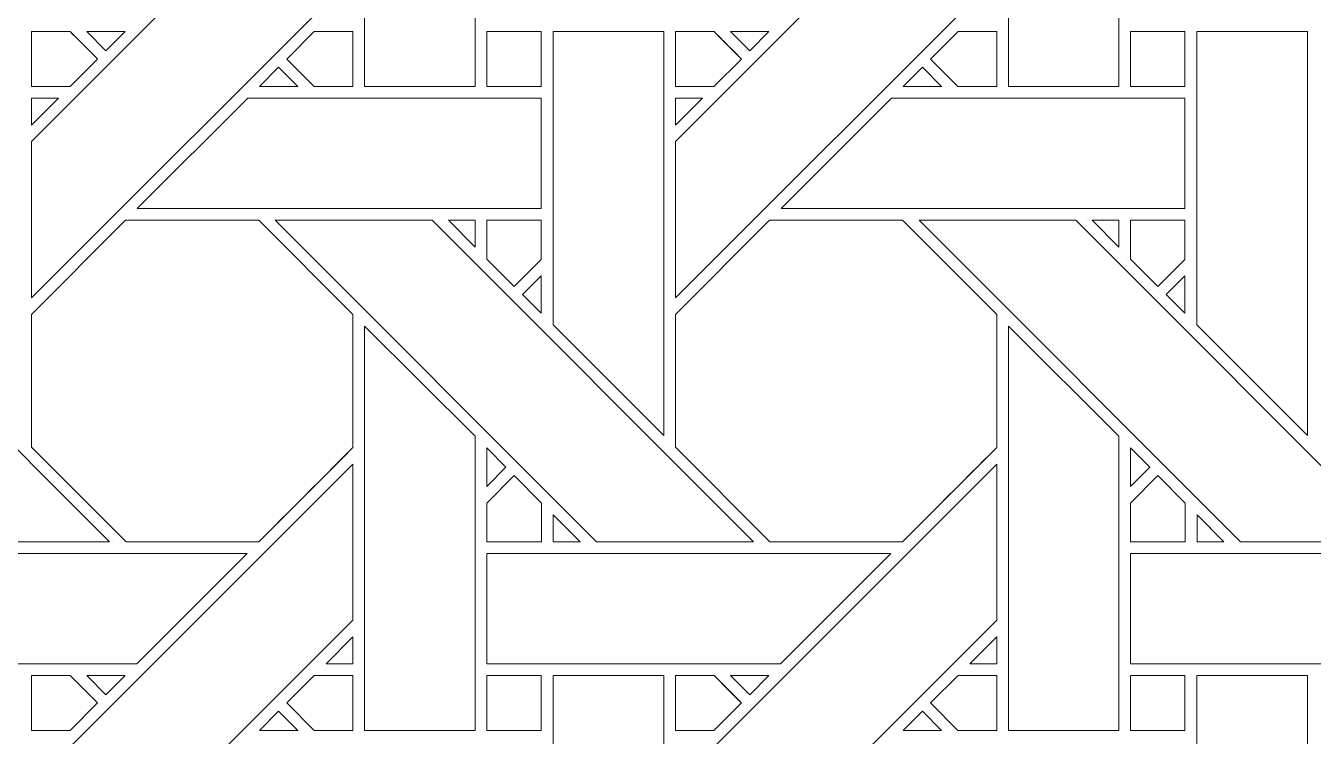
# Model space of a CAD drawing. Header units: inches. Extents: x 2.4 to 22.4, y -0.9 to 19.1.
# Drawn here: x 7.868 to 9.766, y 8.097 to 9.144 of the extents above; entities that cross this region are included whole.
import ezdxf

# ---------------------------------------------------------------- set-up
doc = ezdxf.new("R2010")
doc.units = ezdxf.units.IN
doc.header["$MEASUREMENT"] = 0
doc.layers.add('Design', color=7, linetype='Continuous', lineweight=0)

msp = doc.modelspace()

# ---------------------------------------------------------------- linework, layer by layer
at = {"layer": 'Design'}
for points, knots in [([(12.3829, 19.0948), (6.86, 19.0948), (2.3829, 14.6176), (2.3829, 9.0948), (2.3829, 3.5719), (6.86, -0.9052), (12.3829, -0.9052), (17.9057, -0.9052), (22.3829, 3.5719), (22.3829, 9.0948), (22.3829, 14.6176), (17.9057, 19.0948), (12.3829, 19.0948)], [0, 0, 0, 0, 1, 1, 1, 2, 2, 2, 3, 3, 3, 4, 4, 4, 4]), ([(12.3829, 17.972), (7.4801, 17.972), (3.5056, 13.9975), (3.5056, 9.0948), (3.5056, 4.192), (7.4801, 0.2175), (12.3829, 0.2175), (17.2856, 0.2175), (21.2601, 4.192), (21.2601, 9.0948), (21.2601, 13.9975), (17.2856, 17.972), (12.3829, 17.972)], [0, 0, 0, 0, 1, 1, 1, 2, 2, 2, 3, 3, 3, 4, 4, 4, 4]), ([(8.5303, 9.4881), (8.5303, 9.4881), (8.5303, 9.0544), (8.5303, 9.0544), (8.5303, 9.0544), (8.3676, 9.0544), (8.3676, 9.0544), (8.3676, 9.0544), (8.3676, 9.6502), (8.3676, 9.6502), (8.3676, 9.6502), (8.5303, 9.4881), (8.5303, 9.4881)], [0, 0, 0, 0, 1, 1, 1, 2, 2, 2, 3, 3, 3, 4, 4, 4, 4]), ([(9.4791, 9.4881), (9.4791, 9.4881), (9.4791, 9.0544), (9.4791, 9.0544), (9.4791, 9.0544), (9.3163, 9.0544), (9.3163, 9.0544), (9.3163, 9.0544), (9.3163, 9.6502), (9.3163, 9.6502), (9.3163, 9.6502), (9.4791, 9.4881), (9.4791, 9.4881)], [0, 0, 0, 0, 1, 1, 1, 2, 2, 2, 3, 3, 3, 4, 4, 4, 4]), ([(7.8768, 8.9731), (7.8768, 8.9731), (8.3504, 9.4467), (8.3504, 9.4467), (8.3504, 9.4467), (8.3504, 9.2166), (8.3504, 9.2166), (8.3504, 9.2166), (7.8768, 8.743), (7.8768, 8.743), (7.8768, 8.743), (7.8768, 8.9731), (7.8768, 8.9731)], [0, 0, 0, 0, 1, 1, 1, 2, 2, 2, 3, 3, 3, 4, 4, 4, 4]), ([(8.8255, 8.9731), (8.8255, 8.9731), (9.2992, 9.4467), (9.2992, 9.4467), (9.2992, 9.4467), (9.2992, 9.2166), (9.2992, 9.2166), (9.2992, 9.2166), (8.8255, 8.743), (8.8255, 8.743), (8.8255, 8.743), (8.8255, 8.9731), (8.8255, 8.9731)], [0, 0, 0, 0, 1, 1, 1, 2, 2, 2, 3, 3, 3, 4, 4, 4, 4]), ([(7.8767, 9.0544), (7.8767, 9.0544), (7.8767, 9.1352), (7.8767, 9.1352), (7.8767, 9.1352), (7.9338, 9.1352), (7.9338, 9.1352), (7.9389, 9.1301), (7.9697, 9.0993), (7.9741, 9.0948), (7.9741, 9.0948), (7.9337, 9.0544), (7.9337, 9.0544), (7.9337, 9.0544), (7.8767, 9.0544), (7.8767, 9.0544)], [0, 0, 0, 0, 1, 1, 1, 2, 2, 2, 3, 3, 3, 4, 4, 4, 5, 5, 5, 5]), ([(7.9583, 9.1107), (7.9643, 9.1047), (7.97, 9.099), (7.9741, 9.0948), (7.9741, 9.0948), (7.9337, 9.0544), (7.9337, 9.0544), (7.9337, 9.0544), (7.8767, 9.0544), (7.8767, 9.0544), (7.8767, 9.0544), (7.8767, 9.1352), (7.8767, 9.1352), (7.8767, 9.1352), (7.9338, 9.1352), (7.9338, 9.1352), (7.9338, 9.1352), (7.9583, 9.1107), (7.9583, 9.1107)], [0, 0, 0, 0, 1, 1, 1, 2, 2, 2, 3, 3, 3, 4, 4, 4, 5, 5, 5, 6, 6, 6, 6]), ([(7.9582, 9.1352), (7.9582, 9.1352), (8.0146, 9.1352), (8.0146, 9.1352), (8.0146, 9.1352), (7.9864, 9.107), (7.9864, 9.107), (7.9864, 9.107), (7.9582, 9.1352), (7.9582, 9.1352)], [0, 0, 0, 0, 1, 1, 1, 2, 2, 2, 3, 3, 3, 3]), ([(8.2933, 9.0544), (8.2933, 9.0544), (8.2529, 9.0948), (8.2529, 9.0948), (8.2529, 9.0948), (8.2934, 9.1352), (8.2934, 9.1352), (8.2934, 9.1352), (8.3504, 9.1352), (8.3504, 9.1352), (8.3504, 9.1352), (8.3504, 9.0544), (8.3504, 9.0544), (8.3504, 9.0544), (8.2933, 9.0544), (8.2933, 9.0544)], [0, 0, 0, 0, 1, 1, 1, 2, 2, 2, 3, 3, 3, 4, 4, 4, 5, 5, 5, 5]), ([(8.2529, 9.0948), (8.2529, 9.0948), (8.2934, 9.1352), (8.2934, 9.1352), (8.2934, 9.1352), (8.3504, 9.1352), (8.3504, 9.1352), (8.3504, 9.1352), (8.3504, 9.0544), (8.3504, 9.0544), (8.3504, 9.0544), (8.2933, 9.0544), (8.2933, 9.0544), (8.2933, 9.0544), (8.2529, 9.0948), (8.2529, 9.0948)], [0, 0, 0, 0, 1, 1, 1, 2, 2, 2, 3, 3, 3, 4, 4, 4, 5, 5, 5, 5]), ([(8.5476, 9.0544), (8.5476, 9.0544), (8.5476, 9.1352), (8.5476, 9.1352), (8.5476, 9.1352), (8.6278, 9.1352), (8.6278, 9.1352), (8.6278, 9.1352), (8.6278, 9.0544), (8.6278, 9.0544), (8.6278, 9.0544), (8.5476, 9.0544), (8.5476, 9.0544)], [0, 0, 0, 0, 1, 1, 1, 2, 2, 2, 3, 3, 3, 4, 4, 4, 4]), ([(8.5476, 9.1352), (8.5476, 9.1352), (8.6278, 9.1352), (8.6278, 9.1352), (8.6278, 9.1352), (8.6278, 9.0544), (8.6278, 9.0544), (8.6278, 9.0544), (8.5476, 9.0544), (8.5476, 9.0544), (8.5476, 9.0544), (8.5476, 9.1352), (8.5476, 9.1352)], [0, 0, 0, 0, 1, 1, 1, 2, 2, 2, 3, 3, 3, 4, 4, 4, 4]), ([(8.8083, 9.1352), (8.8083, 9.1352), (8.8083, 8.5401), (8.8083, 8.5401), (8.8083, 8.5401), (8.6454, 8.703), (8.6454, 8.703), (8.6454, 8.703), (8.6454, 9.1352), (8.6454, 9.1352), (8.6454, 9.1352), (8.8083, 9.1352), (8.8083, 9.1352)], [0, 0, 0, 0, 1, 1, 1, 2, 2, 2, 3, 3, 3, 4, 4, 4, 4]), ([(8.8825, 9.1352), (8.8877, 9.1301), (8.9184, 9.0993), (8.9229, 9.0948), (8.9229, 9.0948), (8.8824, 9.0544), (8.8824, 9.0544), (8.8824, 9.0544), (8.8255, 9.0544), (8.8255, 9.0544), (8.8255, 9.0544), (8.8255, 9.1352), (8.8255, 9.1352), (8.8255, 9.1352), (8.8825, 9.1352), (8.8825, 9.1352)], [0, 0, 0, 0, 1, 1, 1, 2, 2, 2, 3, 3, 3, 4, 4, 4, 5, 5, 5, 5]), ([(8.9073, 9.1105), (8.9073, 9.1105), (8.9229, 9.0948), (8.9229, 9.0948), (8.9229, 9.0948), (8.8824, 9.0544), (8.8824, 9.0544), (8.8824, 9.0544), (8.8255, 9.0544), (8.8255, 9.0544), (8.8255, 9.0544), (8.8255, 9.1352), (8.8255, 9.1352), (8.8255, 9.1352), (8.8825, 9.1352), (8.8825, 9.1352), (8.8879, 9.1298), (8.8979, 9.1198), (8.9073, 9.1105)], [0, 0, 0, 0, 1, 1, 1, 2, 2, 2, 3, 3, 3, 4, 4, 4, 5, 5, 5, 6, 6, 6, 6]), ([(8.9069, 9.1352), (8.9069, 9.1352), (8.9634, 9.1352), (8.9634, 9.1352), (8.9634, 9.1352), (8.9351, 9.107), (8.9351, 9.107), (8.9351, 9.107), (8.9069, 9.1352), (8.9069, 9.1352)], [0, 0, 0, 0, 1, 1, 1, 2, 2, 2, 3, 3, 3, 3]), ([(9.242, 9.0544), (9.242, 9.0544), (9.2017, 9.0948), (9.2017, 9.0948), (9.2017, 9.0948), (9.2421, 9.1352), (9.2421, 9.1352), (9.2421, 9.1352), (9.2991, 9.1352), (9.2991, 9.1352), (9.2991, 9.1352), (9.2991, 9.0544), (9.2991, 9.0544), (9.2991, 9.0544), (9.242, 9.0544), (9.242, 9.0544)], [0, 0, 0, 0, 1, 1, 1, 2, 2, 2, 3, 3, 3, 4, 4, 4, 5, 5, 5, 5]), ([(9.2017, 9.0948), (9.2017, 9.0948), (9.2421, 9.1352), (9.2421, 9.1352), (9.2421, 9.1352), (9.2991, 9.1352), (9.2991, 9.1352), (9.2991, 9.1352), (9.2991, 9.0544), (9.2991, 9.0544), (9.2991, 9.0544), (9.242, 9.0544), (9.242, 9.0544), (9.242, 9.0544), (9.2017, 9.0948), (9.2017, 9.0948)], [0, 0, 0, 0, 1, 1, 1, 2, 2, 2, 3, 3, 3, 4, 4, 4, 5, 5, 5, 5]), ([(9.4963, 9.0544), (9.4963, 9.0544), (9.4963, 9.1352), (9.4963, 9.1352), (9.4963, 9.1352), (9.5766, 9.1352), (9.5766, 9.1352), (9.5766, 9.1352), (9.5766, 9.0544), (9.5766, 9.0544), (9.5766, 9.0544), (9.4963, 9.0544), (9.4963, 9.0544)], [0, 0, 0, 0, 1, 1, 1, 2, 2, 2, 3, 3, 3, 4, 4, 4, 4]), ([(9.5766, 9.1352), (9.5766, 9.1352), (9.5766, 9.0544), (9.5766, 9.0544), (9.5766, 9.0544), (9.4963, 9.0544), (9.4963, 9.0544), (9.4963, 9.0544), (9.4963, 9.1352), (9.4963, 9.1352), (9.4963, 9.1352), (9.5766, 9.1352), (9.5766, 9.1352)], [0, 0, 0, 0, 1, 1, 1, 2, 2, 2, 3, 3, 3, 4, 4, 4, 4]), ([(9.7571, 9.1352), (9.7571, 9.1352), (9.7571, 8.5401), (9.7571, 8.5401), (9.7571, 8.5401), (9.5942, 8.703), (9.5942, 8.703), (9.5942, 8.703), (9.5942, 9.1352), (9.5942, 9.1352), (9.5942, 9.1352), (9.7571, 9.1352), (9.7571, 9.1352)], [0, 0, 0, 0, 1, 1, 1, 2, 2, 2, 3, 3, 3, 4, 4, 4, 4]), ([(8.2691, 9.0544), (8.2691, 9.0544), (8.2126, 9.0544), (8.2126, 9.0544), (8.2126, 9.0544), (8.2408, 9.0827), (8.2408, 9.0827), (8.2408, 9.0827), (8.2691, 9.0544), (8.2691, 9.0544)], [0, 0, 0, 0, 1, 1, 1, 2, 2, 2, 3, 3, 3, 3]), ([(9.2178, 9.0544), (9.2178, 9.0544), (9.1613, 9.0544), (9.1613, 9.0544), (9.1613, 9.0544), (9.1896, 9.0827), (9.1896, 9.0827), (9.1896, 9.0827), (9.2178, 9.0544), (9.2178, 9.0544)], [0, 0, 0, 0, 1, 1, 1, 2, 2, 2, 3, 3, 3, 3]), ([(7.9166, 9.0373), (7.9166, 9.0373), (7.8768, 8.9975), (7.8768, 8.9975), (7.8768, 8.9975), (7.8768, 9.0373), (7.8768, 9.0373), (7.8768, 9.0373), (7.9166, 9.0373), (7.9166, 9.0373)], [0, 0, 0, 0, 1, 1, 1, 2, 2, 2, 3, 3, 3, 3]), ([(8.1954, 9.0373), (8.1954, 9.0373), (8.6279, 9.0373), (8.6279, 9.0373), (8.6279, 9.0373), (8.6279, 8.8745), (8.6279, 8.8745), (8.6279, 8.8745), (8.0326, 8.8745), (8.0326, 8.8745), (8.0326, 8.8745), (8.1954, 9.0373), (8.1954, 9.0373)], [0, 0, 0, 0, 1, 1, 1, 2, 2, 2, 3, 3, 3, 4, 4, 4, 4]), ([(8.8653, 9.0373), (8.8653, 9.0373), (8.8255, 8.9975), (8.8255, 8.9975), (8.8255, 8.9975), (8.8255, 9.0373), (8.8255, 9.0373), (8.8255, 9.0373), (8.8653, 9.0373), (8.8653, 9.0373)], [0, 0, 0, 0, 1, 1, 1, 2, 2, 2, 3, 3, 3, 3]), ([(8.9813, 8.8745), (8.9813, 8.8745), (9.1442, 9.0373), (9.1442, 9.0373), (9.1442, 9.0373), (9.5766, 9.0373), (9.5766, 9.0373), (9.5766, 9.0373), (9.5766, 8.8745), (9.5766, 8.8745), (9.5766, 8.8745), (8.9813, 8.8745), (8.9813, 8.8745)], [0, 0, 0, 0, 1, 1, 1, 2, 2, 2, 3, 3, 3, 4, 4, 4, 4]), ([(7.5181, 8.8573), (7.5181, 8.8573), (7.9918, 8.3837), (7.9918, 8.3837), (7.9918, 8.3837), (7.7607, 8.3837), (7.7607, 8.3837), (7.7607, 8.3837), (7.2872, 8.8573), (7.2872, 8.8573), (7.2872, 8.8573), (7.5181, 8.8573), (7.5181, 8.8573)], [0, 0, 0, 0, 1, 1, 1, 2, 2, 2, 3, 3, 3, 4, 4, 4, 4]), ([(8.2117, 8.3837), (8.2117, 8.3837), (8.016, 8.3837), (8.016, 8.3837), (8.016, 8.3837), (7.8767, 8.5229), (7.8767, 8.5229), (7.8767, 8.5229), (7.8767, 8.7186), (7.8767, 8.7186), (7.8767, 8.7186), (8.0154, 8.8573), (8.0154, 8.8573), (8.0154, 8.8573), (8.2116, 8.8573), (8.2116, 8.8573), (8.2116, 8.8573), (8.3504, 8.7186), (8.3504, 8.7186), (8.3504, 8.7186), (8.3504, 8.5224), (8.3504, 8.5224), (8.3326, 8.5044), (8.2207, 8.3927), (8.2117, 8.3837)], [0, 0, 0, 0, 1, 1, 1, 2, 2, 2, 3, 3, 3, 4, 4, 4, 5, 5, 5, 6, 6, 6, 7, 7, 7, 8, 8, 8, 8]), ([(7.8767, 8.7186), (7.8767, 8.7186), (8.0154, 8.8573), (8.0154, 8.8573), (8.0154, 8.8573), (8.2116, 8.8573), (8.2116, 8.8573), (8.2116, 8.8573), (8.3504, 8.7186), (8.3504, 8.7186), (8.3504, 8.7186), (8.3504, 8.5224), (8.3504, 8.5224), (8.3324, 8.5042), (8.2205, 8.3925), (8.2117, 8.3837), (8.2117, 8.3837), (8.016, 8.3837), (8.016, 8.3837), (8.016, 8.3837), (7.8767, 8.5229), (7.8767, 8.5229), (7.8767, 8.5229), (7.8767, 8.7186), (7.8767, 8.7186)], [0, 0, 0, 0, 1, 1, 1, 2, 2, 2, 3, 3, 3, 4, 4, 4, 5, 5, 5, 6, 6, 6, 7, 7, 7, 8, 8, 8, 8]), ([(8.2359, 8.8573), (8.2359, 8.8573), (8.4669, 8.8573), (8.4669, 8.8573), (8.4669, 8.8573), (8.9405, 8.3837), (8.9405, 8.3837), (8.9405, 8.3837), (8.7095, 8.3837), (8.7095, 8.3837), (8.7095, 8.3837), (8.2359, 8.8573), (8.2359, 8.8573)], [0, 0, 0, 0, 1, 1, 1, 2, 2, 2, 3, 3, 3, 4, 4, 4, 4]), ([(8.5304, 8.8573), (8.5304, 8.8573), (8.5304, 8.8175), (8.5304, 8.8175), (8.5304, 8.8175), (8.491, 8.8573), (8.491, 8.8573), (8.491, 8.8573), (8.5304, 8.8573), (8.5304, 8.8573)], [0, 0, 0, 0, 1, 1, 1, 2, 2, 2, 3, 3, 3, 3]), ([(8.6278, 8.8573), (8.6278, 8.8573), (8.6278, 8.7997), (8.6278, 8.7997), (8.6278, 8.7997), (8.5879, 8.7598), (8.5879, 8.7598), (8.5879, 8.7598), (8.5476, 8.8001), (8.5476, 8.8001), (8.5476, 8.8001), (8.5476, 8.8573), (8.5476, 8.8573), (8.5476, 8.8573), (8.6278, 8.8573), (8.6278, 8.8573)], [0, 0, 0, 0, 1, 1, 1, 2, 2, 2, 3, 3, 3, 4, 4, 4, 5, 5, 5, 5]), ([(8.5879, 8.7598), (8.5879, 8.7598), (8.5476, 8.8001), (8.5476, 8.8001), (8.5476, 8.8001), (8.5476, 8.8573), (8.5476, 8.8573), (8.5476, 8.8573), (8.6278, 8.8573), (8.6278, 8.8573), (8.6278, 8.8573), (8.6278, 8.7997), (8.6278, 8.7997), (8.6278, 8.7997), (8.5879, 8.7598), (8.5879, 8.7598)], [0, 0, 0, 0, 1, 1, 1, 2, 2, 2, 3, 3, 3, 4, 4, 4, 5, 5, 5, 5]), ([(8.9642, 8.8573), (8.9642, 8.8573), (9.1604, 8.8573), (9.1604, 8.8573), (9.1604, 8.8573), (9.2991, 8.7186), (9.2991, 8.7186), (9.2991, 8.7186), (9.2991, 8.5224), (9.2991, 8.5224), (9.2813, 8.5045), (9.1694, 8.3927), (9.1604, 8.3837), (9.1604, 8.3837), (8.9647, 8.3837), (8.9647, 8.3837), (8.9647, 8.3837), (8.8255, 8.5229), (8.8255, 8.5229), (8.8255, 8.5229), (8.8255, 8.7186), (8.8255, 8.7186), (8.8255, 8.7186), (8.9642, 8.8573), (8.9642, 8.8573)], [0, 0, 0, 0, 1, 1, 1, 2, 2, 2, 3, 3, 3, 4, 4, 4, 5, 5, 5, 6, 6, 6, 7, 7, 7, 8, 8, 8, 8]), ([(8.8255, 8.7186), (8.8255, 8.7186), (8.9642, 8.8573), (8.9642, 8.8573), (8.9642, 8.8573), (9.1604, 8.8573), (9.1604, 8.8573), (9.1604, 8.8573), (9.2991, 8.7186), (9.2991, 8.7186), (9.2991, 8.7186), (9.2991, 8.5224), (9.2991, 8.5224), (9.2811, 8.5043), (9.1692, 8.3926), (9.1604, 8.3837), (9.1604, 8.3837), (8.9647, 8.3837), (8.9647, 8.3837), (8.9647, 8.3837), (8.8255, 8.5229), (8.8255, 8.5229), (8.8255, 8.5229), (8.8255, 8.7186), (8.8255, 8.7186)], [0, 0, 0, 0, 1, 1, 1, 2, 2, 2, 3, 3, 3, 4, 4, 4, 5, 5, 5, 6, 6, 6, 7, 7, 7, 8, 8, 8, 8]), ([(9.1846, 8.8573), (9.1846, 8.8573), (9.4156, 8.8573), (9.4156, 8.8573), (9.4156, 8.8573), (9.8892, 8.3837), (9.8892, 8.3837), (9.8892, 8.3837), (9.6582, 8.3837), (9.6582, 8.3837), (9.6582, 8.3837), (9.1846, 8.8573), (9.1846, 8.8573)], [0, 0, 0, 0, 1, 1, 1, 2, 2, 2, 3, 3, 3, 4, 4, 4, 4]), ([(9.4791, 8.8573), (9.4791, 8.8573), (9.4791, 8.8175), (9.4791, 8.8175), (9.4791, 8.8175), (9.4397, 8.8573), (9.4397, 8.8573), (9.4397, 8.8573), (9.4791, 8.8573), (9.4791, 8.8573)], [0, 0, 0, 0, 1, 1, 1, 2, 2, 2, 3, 3, 3, 3]), ([(9.4963, 8.8001), (9.4963, 8.8001), (9.4963, 8.8573), (9.4963, 8.8573), (9.4963, 8.8573), (9.5766, 8.8573), (9.5766, 8.8573), (9.5766, 8.8573), (9.5766, 8.7997), (9.5766, 8.7997), (9.5766, 8.7997), (9.5366, 8.7598), (9.5366, 8.7598), (9.5366, 8.7598), (9.4963, 8.8001), (9.4963, 8.8001)], [0, 0, 0, 0, 1, 1, 1, 2, 2, 2, 3, 3, 3, 4, 4, 4, 5, 5, 5, 5]), ([(9.5366, 8.7598), (9.5366, 8.7598), (9.4963, 8.8001), (9.4963, 8.8001), (9.4963, 8.8001), (9.4963, 8.8573), (9.4963, 8.8573), (9.4963, 8.8573), (9.5766, 8.8573), (9.5766, 8.8573), (9.5766, 8.8573), (9.5766, 8.7997), (9.5766, 8.7997), (9.5766, 8.7997), (9.5366, 8.7598), (9.5366, 8.7598)], [0, 0, 0, 0, 1, 1, 1, 2, 2, 2, 3, 3, 3, 4, 4, 4, 5, 5, 5, 5]), ([(8.6279, 8.7755), (8.6279, 8.7755), (8.6279, 8.7203), (8.6279, 8.7203), (8.6279, 8.7203), (8.6001, 8.7477), (8.6001, 8.7477), (8.6001, 8.7477), (8.6279, 8.7755), (8.6279, 8.7755)], [0, 0, 0, 0, 1, 1, 1, 2, 2, 2, 3, 3, 3, 3]), ([(9.5766, 8.7755), (9.5766, 8.7755), (9.5766, 8.7203), (9.5766, 8.7203), (9.5766, 8.7203), (9.5488, 8.7477), (9.5488, 8.7477), (9.5488, 8.7477), (9.5766, 8.7755), (9.5766, 8.7755)], [0, 0, 0, 0, 1, 1, 1, 2, 2, 2, 3, 3, 3, 3]), ([(8.5303, 8.5394), (8.5303, 8.5394), (8.5303, 8.1057), (8.5303, 8.1057), (8.5303, 8.1057), (8.3676, 8.1057), (8.3676, 8.1057), (8.3676, 8.1057), (8.3676, 8.7015), (8.3676, 8.7015), (8.3676, 8.7015), (8.5303, 8.5394), (8.5303, 8.5394)], [0, 0, 0, 0, 1, 1, 1, 2, 2, 2, 3, 3, 3, 4, 4, 4, 4]), ([(9.4791, 8.5394), (9.4791, 8.5394), (9.4791, 8.1057), (9.4791, 8.1057), (9.4791, 8.1057), (9.3163, 8.1057), (9.3163, 8.1057), (9.3163, 8.1057), (9.3163, 8.7015), (9.3163, 8.7015), (9.3163, 8.7015), (9.4791, 8.5394), (9.4791, 8.5394)], [0, 0, 0, 0, 1, 1, 1, 2, 2, 2, 3, 3, 3, 4, 4, 4, 4]), ([(8.5758, 8.4933), (8.5758, 8.4933), (8.5476, 8.4651), (8.5476, 8.4651), (8.5476, 8.4651), (8.5476, 8.5219), (8.5476, 8.5219), (8.5476, 8.5219), (8.5758, 8.4933), (8.5758, 8.4933)], [0, 0, 0, 0, 1, 1, 1, 2, 2, 2, 3, 3, 3, 3]), ([(9.4964, 8.4651), (9.4964, 8.4651), (9.4964, 8.5219), (9.4964, 8.5219), (9.4964, 8.5219), (9.5246, 8.4933), (9.5246, 8.4933), (9.5246, 8.4933), (9.4964, 8.4651), (9.4964, 8.4651)], [0, 0, 0, 0, 1, 1, 1, 2, 2, 2, 3, 3, 3, 3]), ([(7.8768, 8.0244), (7.8768, 8.0244), (8.3504, 8.498), (8.3504, 8.498), (8.3504, 8.498), (8.3504, 8.2679), (8.3504, 8.2679), (8.3504, 8.2679), (7.8768, 7.7943), (7.8768, 7.7943), (7.8768, 7.7943), (7.8768, 8.0244), (7.8768, 8.0244)], [0, 0, 0, 0, 1, 1, 1, 2, 2, 2, 3, 3, 3, 4, 4, 4, 4]), ([(8.8255, 8.0244), (8.8255, 8.0244), (9.2992, 8.498), (9.2992, 8.498), (9.2992, 8.498), (9.2992, 8.2679), (9.2992, 8.2679), (9.2992, 8.2679), (8.8255, 7.7943), (8.8255, 7.7943), (8.8255, 7.7943), (8.8255, 8.0244), (8.8255, 8.0244)], [0, 0, 0, 0, 1, 1, 1, 2, 2, 2, 3, 3, 3, 4, 4, 4, 4]), ([(8.5476, 8.3834), (8.5476, 8.3834), (8.5476, 8.4407), (8.5476, 8.4407), (8.5476, 8.4407), (8.5879, 8.4811), (8.5879, 8.4811), (8.5879, 8.4811), (8.6282, 8.4407), (8.6282, 8.4407), (8.6282, 8.4407), (8.6282, 8.3834), (8.6282, 8.3834), (8.6282, 8.3834), (8.5476, 8.3834), (8.5476, 8.3834)], [0, 0, 0, 0, 1, 1, 1, 2, 2, 2, 3, 3, 3, 4, 4, 4, 5, 5, 5, 5]), ([(8.5476, 8.4407), (8.5476, 8.4407), (8.5879, 8.4811), (8.5879, 8.4811), (8.5879, 8.4811), (8.6282, 8.4407), (8.6282, 8.4407), (8.6282, 8.4407), (8.6282, 8.3834), (8.6282, 8.3834), (8.6282, 8.3834), (8.5476, 8.3834), (8.5476, 8.3834), (8.5476, 8.3834), (8.5476, 8.4407), (8.5476, 8.4407)], [0, 0, 0, 0, 1, 1, 1, 2, 2, 2, 3, 3, 3, 4, 4, 4, 5, 5, 5, 5]), ([(9.4963, 8.3834), (9.4963, 8.3834), (9.4963, 8.4407), (9.4963, 8.4407), (9.4963, 8.4407), (9.5367, 8.4811), (9.5367, 8.4811), (9.5367, 8.4811), (9.577, 8.4407), (9.577, 8.4407), (9.577, 8.4407), (9.577, 8.3834), (9.577, 8.3834), (9.577, 8.3834), (9.4963, 8.3834), (9.4963, 8.3834)], [0, 0, 0, 0, 1, 1, 1, 2, 2, 2, 3, 3, 3, 4, 4, 4, 5, 5, 5, 5]), ([(9.5367, 8.4811), (9.5367, 8.4811), (9.577, 8.4407), (9.577, 8.4407), (9.577, 8.4407), (9.577, 8.3834), (9.577, 8.3834), (9.577, 8.3834), (9.4963, 8.3834), (9.4963, 8.3834), (9.4963, 8.3834), (9.4963, 8.4407), (9.4963, 8.4407), (9.4963, 8.4407), (9.5367, 8.4811), (9.5367, 8.4811)], [0, 0, 0, 0, 1, 1, 1, 2, 2, 2, 3, 3, 3, 4, 4, 4, 5, 5, 5, 5]), ([(8.6853, 8.3837), (8.6853, 8.3837), (8.6455, 8.3837), (8.6455, 8.3837), (8.6455, 8.3837), (8.6455, 8.4235), (8.6455, 8.4235), (8.6455, 8.4235), (8.6853, 8.3837), (8.6853, 8.3837)], [0, 0, 0, 0, 1, 1, 1, 2, 2, 2, 3, 3, 3, 3]), ([(9.634, 8.3837), (9.634, 8.3837), (9.5943, 8.3837), (9.5943, 8.3837), (9.5943, 8.3837), (9.5943, 8.4235), (9.5943, 8.4235), (9.5943, 8.4235), (9.634, 8.3837), (9.634, 8.3837)], [0, 0, 0, 0, 1, 1, 1, 2, 2, 2, 3, 3, 3, 3]), ([(7.5989, 8.2037), (7.5989, 8.2037), (7.5989, 8.3664), (7.5989, 8.3664), (7.5989, 8.3664), (8.1946, 8.3664), (8.1946, 8.3664), (8.1946, 8.3664), (8.0319, 8.2037), (8.0319, 8.2037), (8.0319, 8.2037), (7.5989, 8.2037), (7.5989, 8.2037)], [0, 0, 0, 0, 1, 1, 1, 2, 2, 2, 3, 3, 3, 4, 4, 4, 4]), ([(8.5476, 8.2037), (8.5476, 8.2037), (8.5476, 8.3664), (8.5476, 8.3664), (8.5476, 8.3664), (9.1433, 8.3664), (9.1433, 8.3664), (9.1433, 8.3664), (8.9806, 8.2037), (8.9806, 8.2037), (8.9806, 8.2037), (8.5476, 8.2037), (8.5476, 8.2037)], [0, 0, 0, 0, 1, 1, 1, 2, 2, 2, 3, 3, 3, 4, 4, 4, 4]), ([(9.4964, 8.2037), (9.4964, 8.2037), (9.4964, 8.3664), (9.4964, 8.3664), (9.4964, 8.3664), (10.0921, 8.3664), (10.0921, 8.3664), (10.0921, 8.3664), (9.9293, 8.2037), (9.9293, 8.2037), (9.9293, 8.2037), (9.4964, 8.2037), (9.4964, 8.2037)], [0, 0, 0, 0, 1, 1, 1, 2, 2, 2, 3, 3, 3, 4, 4, 4, 4]), ([(8.3107, 8.2038), (8.3107, 8.2038), (8.3504, 8.2435), (8.3504, 8.2435), (8.3504, 8.2435), (8.3504, 8.2038), (8.3504, 8.2038), (8.3504, 8.2038), (8.3107, 8.2038), (8.3107, 8.2038)], [0, 0, 0, 0, 1, 1, 1, 2, 2, 2, 3, 3, 3, 3]), ([(9.2594, 8.2038), (9.2594, 8.2038), (9.2992, 8.2435), (9.2992, 8.2435), (9.2992, 8.2435), (9.2992, 8.2038), (9.2992, 8.2038), (9.2992, 8.2038), (9.2594, 8.2038), (9.2594, 8.2038)], [0, 0, 0, 0, 1, 1, 1, 2, 2, 2, 3, 3, 3, 3]), ([(7.8767, 8.1057), (7.8767, 8.1057), (7.8767, 8.1865), (7.8767, 8.1865), (7.8767, 8.1865), (7.9338, 8.1865), (7.9338, 8.1865), (7.9389, 8.1813), (7.9697, 8.1505), (7.9741, 8.1461), (7.9741, 8.1461), (7.9337, 8.1057), (7.9337, 8.1057), (7.9337, 8.1057), (7.8767, 8.1057), (7.8767, 8.1057)], [0, 0, 0, 0, 1, 1, 1, 2, 2, 2, 3, 3, 3, 4, 4, 4, 5, 5, 5, 5]), ([(7.959, 8.1613), (7.959, 8.1613), (7.9741, 8.1461), (7.9741, 8.1461), (7.9741, 8.1461), (7.9337, 8.1057), (7.9337, 8.1057), (7.9337, 8.1057), (7.8767, 8.1057), (7.8767, 8.1057), (7.8767, 8.1057), (7.8767, 8.1865), (7.8767, 8.1865), (7.8767, 8.1865), (7.9338, 8.1865), (7.9338, 8.1865), (7.9393, 8.181), (7.9495, 8.1708), (7.959, 8.1613)], [0, 0, 0, 0, 1, 1, 1, 2, 2, 2, 3, 3, 3, 4, 4, 4, 5, 5, 5, 6, 6, 6, 6]), ([(7.9582, 8.1865), (7.9582, 8.1865), (8.0146, 8.1865), (8.0146, 8.1865), (8.0146, 8.1865), (7.9864, 8.1583), (7.9864, 8.1583), (7.9864, 8.1583), (7.9582, 8.1865), (7.9582, 8.1865)], [0, 0, 0, 0, 1, 1, 1, 2, 2, 2, 3, 3, 3, 3]), ([(8.2933, 8.1057), (8.2933, 8.1057), (8.2529, 8.1461), (8.2529, 8.1461), (8.2529, 8.1461), (8.2933, 8.1865), (8.2933, 8.1865), (8.2933, 8.1865), (8.3504, 8.1865), (8.3504, 8.1865), (8.3504, 8.1865), (8.3504, 8.1057), (8.3504, 8.1057), (8.3504, 8.1057), (8.2933, 8.1057), (8.2933, 8.1057)], [0, 0, 0, 0, 1, 1, 1, 2, 2, 2, 3, 3, 3, 4, 4, 4, 5, 5, 5, 5]), ([(8.2529, 8.1461), (8.2529, 8.1461), (8.2933, 8.1865), (8.2933, 8.1865), (8.2933, 8.1865), (8.3504, 8.1865), (8.3504, 8.1865), (8.3504, 8.1865), (8.3504, 8.1057), (8.3504, 8.1057), (8.3504, 8.1057), (8.2933, 8.1057), (8.2933, 8.1057), (8.2933, 8.1057), (8.2529, 8.1461), (8.2529, 8.1461)], [0, 0, 0, 0, 1, 1, 1, 2, 2, 2, 3, 3, 3, 4, 4, 4, 5, 5, 5, 5]), ([(8.5476, 8.1057), (8.5476, 8.1057), (8.5476, 8.1865), (8.5476, 8.1865), (8.5476, 8.1865), (8.6278, 8.1865), (8.6278, 8.1865), (8.6278, 8.1865), (8.6278, 8.1057), (8.6278, 8.1057), (8.6278, 8.1057), (8.5476, 8.1057), (8.5476, 8.1057)], [0, 0, 0, 0, 1, 1, 1, 2, 2, 2, 3, 3, 3, 4, 4, 4, 4]), ([(8.5476, 8.1865), (8.5476, 8.1865), (8.6278, 8.1865), (8.6278, 8.1865), (8.6278, 8.1865), (8.6278, 8.1057), (8.6278, 8.1057), (8.6278, 8.1057), (8.5476, 8.1057), (8.5476, 8.1057), (8.5476, 8.1057), (8.5476, 8.1865), (8.5476, 8.1865)], [0, 0, 0, 0, 1, 1, 1, 2, 2, 2, 3, 3, 3, 4, 4, 4, 4]), ([(8.8083, 8.1865), (8.8083, 8.1865), (8.8083, 7.5914), (8.8083, 7.5914), (8.8083, 7.5914), (8.6454, 7.7543), (8.6454, 7.7543), (8.6454, 7.7543), (8.6454, 8.1865), (8.6454, 8.1865), (8.6454, 8.1865), (8.8083, 8.1865), (8.8083, 8.1865)], [0, 0, 0, 0, 1, 1, 1, 2, 2, 2, 3, 3, 3, 4, 4, 4, 4]), ([(8.8825, 8.1865), (8.8877, 8.1813), (8.9184, 8.1505), (8.9228, 8.1461), (8.9228, 8.1461), (8.8824, 8.1057), (8.8824, 8.1057), (8.8824, 8.1057), (8.8255, 8.1057), (8.8255, 8.1057), (8.8255, 8.1057), (8.8255, 8.1865), (8.8255, 8.1865), (8.8255, 8.1865), (8.8825, 8.1865), (8.8825, 8.1865)], [0, 0, 0, 0, 1, 1, 1, 2, 2, 2, 3, 3, 3, 4, 4, 4, 5, 5, 5, 5]), ([(8.8255, 8.1865), (8.8255, 8.1865), (8.8825, 8.1865), (8.8825, 8.1865), (8.8825, 8.1865), (8.9228, 8.1461), (8.9228, 8.1461), (8.9228, 8.1461), (8.8824, 8.1057), (8.8824, 8.1057), (8.8824, 8.1057), (8.8255, 8.1057), (8.8255, 8.1057), (8.8255, 8.1057), (8.8255, 8.1865), (8.8255, 8.1865)], [0, 0, 0, 0, 1, 1, 1, 2, 2, 2, 3, 3, 3, 4, 4, 4, 5, 5, 5, 5]), ([(8.9634, 8.1865), (8.9634, 8.1865), (8.9351, 8.1583), (8.9351, 8.1583), (8.9351, 8.1583), (8.9069, 8.1865), (8.9069, 8.1865), (8.9069, 8.1865), (8.9634, 8.1865), (8.9634, 8.1865)], [0, 0, 0, 0, 1, 1, 1, 2, 2, 2, 3, 3, 3, 3]), ([(9.242, 8.1057), (9.242, 8.1057), (9.2017, 8.1461), (9.2017, 8.1461), (9.2017, 8.1461), (9.2421, 8.1865), (9.2421, 8.1865), (9.2421, 8.1865), (9.2991, 8.1865), (9.2991, 8.1865), (9.2991, 8.1865), (9.2991, 8.1057), (9.2991, 8.1057), (9.2991, 8.1057), (9.242, 8.1057), (9.242, 8.1057)], [0, 0, 0, 0, 1, 1, 1, 2, 2, 2, 3, 3, 3, 4, 4, 4, 5, 5, 5, 5]), ([(9.2017, 8.1461), (9.2017, 8.1461), (9.2421, 8.1865), (9.2421, 8.1865), (9.2421, 8.1865), (9.2991, 8.1865), (9.2991, 8.1865), (9.2991, 8.1865), (9.2991, 8.1057), (9.2991, 8.1057), (9.2991, 8.1057), (9.242, 8.1057), (9.242, 8.1057), (9.242, 8.1057), (9.2017, 8.1461), (9.2017, 8.1461)], [0, 0, 0, 0, 1, 1, 1, 2, 2, 2, 3, 3, 3, 4, 4, 4, 5, 5, 5, 5]), ([(9.4963, 8.1057), (9.4963, 8.1057), (9.4963, 8.1865), (9.4963, 8.1865), (9.4963, 8.1865), (9.5766, 8.1865), (9.5766, 8.1865), (9.5766, 8.1865), (9.5766, 8.1057), (9.5766, 8.1057), (9.5766, 8.1057), (9.4963, 8.1057), (9.4963, 8.1057)], [0, 0, 0, 0, 1, 1, 1, 2, 2, 2, 3, 3, 3, 4, 4, 4, 4]), ([(9.4963, 8.1865), (9.4963, 8.1865), (9.5766, 8.1865), (9.5766, 8.1865), (9.5766, 8.1865), (9.5766, 8.1057), (9.5766, 8.1057), (9.5766, 8.1057), (9.4963, 8.1057), (9.4963, 8.1057), (9.4963, 8.1057), (9.4963, 8.1865), (9.4963, 8.1865)], [0, 0, 0, 0, 1, 1, 1, 2, 2, 2, 3, 3, 3, 4, 4, 4, 4]), ([(9.7571, 8.1865), (9.7571, 8.1865), (9.7571, 7.5914), (9.7571, 7.5914), (9.7571, 7.5914), (9.5942, 7.7543), (9.5942, 7.7543), (9.5942, 7.7543), (9.5942, 8.1865), (9.5942, 8.1865), (9.5942, 8.1865), (9.7571, 8.1865), (9.7571, 8.1865)], [0, 0, 0, 0, 1, 1, 1, 2, 2, 2, 3, 3, 3, 4, 4, 4, 4]), ([(8.2691, 8.1057), (8.2691, 8.1057), (8.2126, 8.1057), (8.2126, 8.1057), (8.2126, 8.1057), (8.2408, 8.1339), (8.2408, 8.1339), (8.2408, 8.1339), (8.2691, 8.1057), (8.2691, 8.1057)], [0, 0, 0, 0, 1, 1, 1, 2, 2, 2, 3, 3, 3, 3]), ([(9.2178, 8.1057), (9.2178, 8.1057), (9.1613, 8.1057), (9.1613, 8.1057), (9.1613, 8.1057), (9.1896, 8.1339), (9.1896, 8.1339), (9.1896, 8.1339), (9.2178, 8.1057), (9.2178, 8.1057)], [0, 0, 0, 0, 1, 1, 1, 2, 2, 2, 3, 3, 3, 3])]:
    msp.add_open_spline(points, degree=3, knots=knots, dxfattribs=at)

doc.saveas('drawing.dxf')
